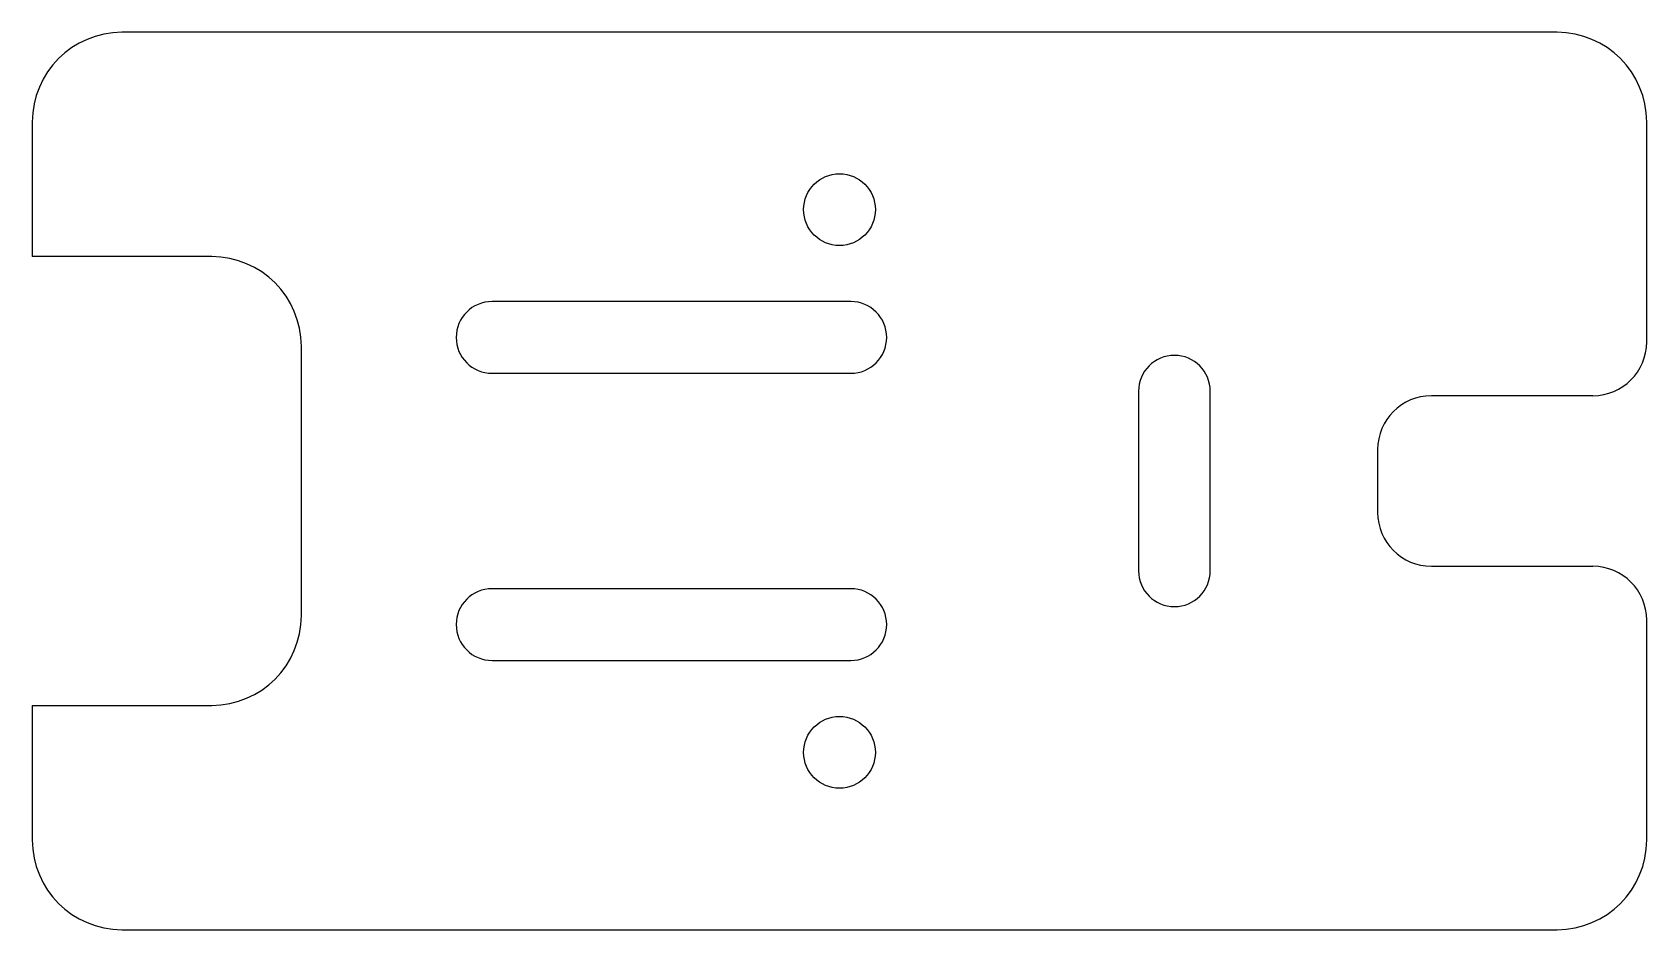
# Model space of a CAD drawing. Header units: millimetres. Extents: x -90 to 90, y -50 to 50.
import ezdxf

# ---------------------------------------------------------------- set-up
doc = ezdxf.new("R2010")
doc.units = ezdxf.units.MM

msp = doc.modelspace()

# ---------------------------------------------------------------- linework, layer by layer
at = {"color": 7, "linetype": 'Continuous', "lineweight": 25}
for p, q in [((80, 50), (-80, 50)), ((-90, 40), (-90, 25)), ((90, 15.5), (90, 40)), ((-70, 25), (-90, 25)), ((1.26, 20), (-38.74, 20)), ((-60, -15), (-60, 15)), ((-38.74, 12), (1.26, 12)), ((33.34, 10), (33.34, -10)), ((41.34, -10), (41.34, 10)), ((84, 9.5), (66, 9.5)), ((60, 3.5), (60, -3.5)), ((66, -9.5), (84, -9.5)), ((1.26, -12), (-38.74, -12)), ((90, -40), (90, -15.5)), ((-38.74, -20), (1.26, -20)), ((-90, -25), (-70, -25)), ((-90, -25), (-90, -40)), ((-80, -50), (80, -50))]:
    msp.add_line(p, q, dxfattribs=at)
for centre in [(0, 30.24), (0, -30.24)]:
    msp.add_circle(centre, 4, dxfattribs=at)
for centre, radius, start, end in [((-80, 40), 10, 90, 180), ((80, 40), 10, 0, 90), ((-70, 15), 10, 0, 90), ((-38.74, 16), 4, 90, 270), ((1.26, 16), 4, 270, 90), ((84, 15.5), 6, 270, 0), ((37.34, 10), 4, 0, 180), ((66, 3.5), 6, 90, 180), ((66, -3.5), 6, 180, 270), ((37.34, -10), 4, 180, 0), ((84, -15.5), 6, 0, 90), ((-38.74, -16), 4, 90, 270), ((1.26, -16), 4, 270, 90), ((-70, -15), 10, 270, 0), ((-80, -40), 10, 180, 270), ((80, -40), 10, 270, 0)]:
    msp.add_arc(centre, radius, start, end, dxfattribs=at)

doc.saveas('drawing.dxf')
